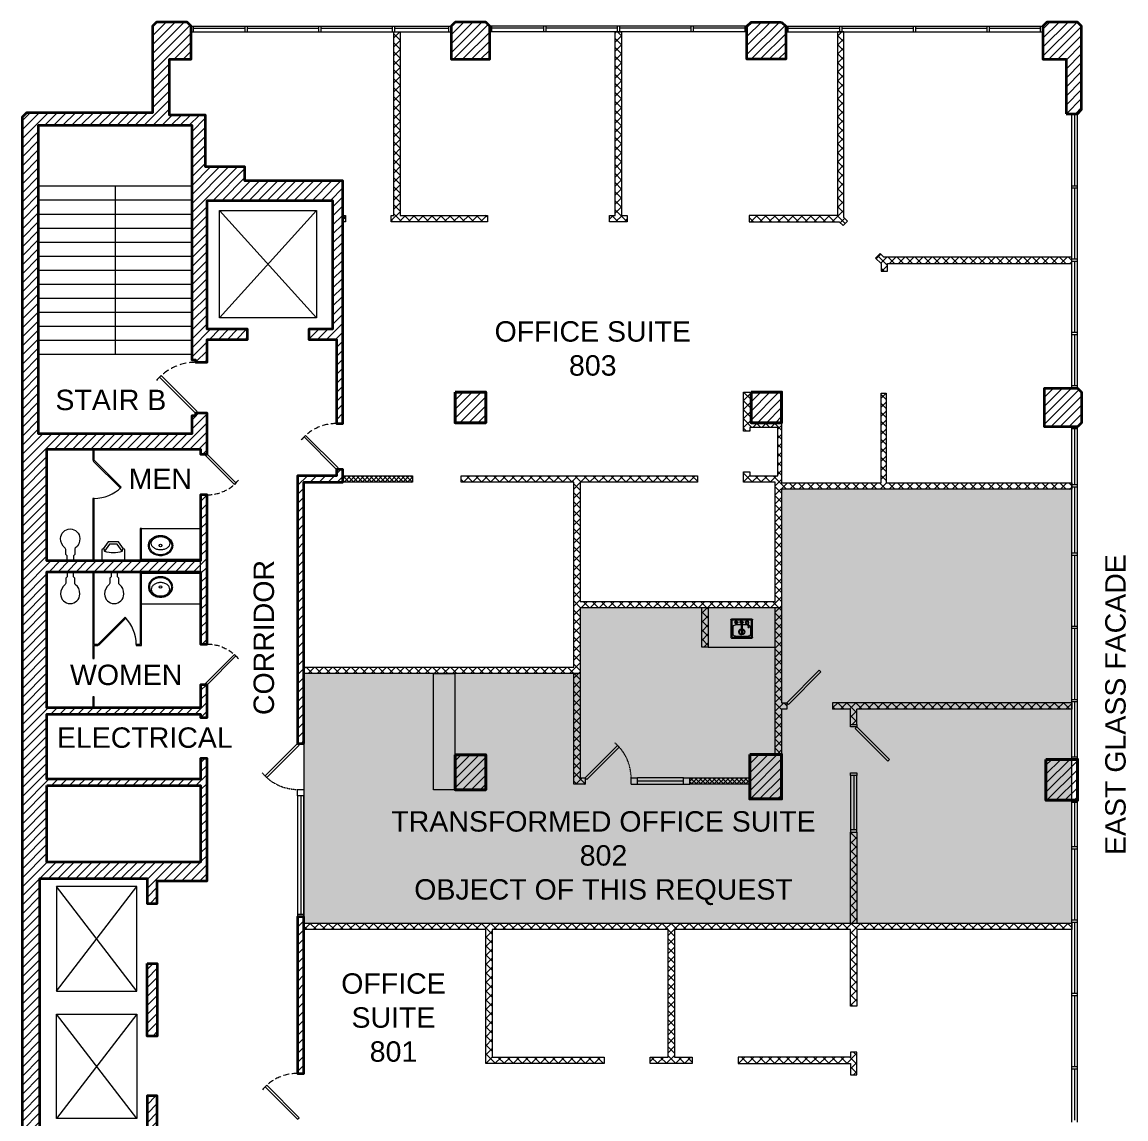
# Model space of a CAD drawing. Extents: x 65572 to 72871, y 30718 to 33858.
# Drawn here: x 67872 to 68737, y 32066 to 32927 of the extents above; entities that cross this region are included whole.
import ezdxf

# ---------------------------------------------------------------- set-up
doc = ezdxf.new("R2010")
doc.units = 0
doc.header["$LTSCALE"] = 0.5
doc.header["$MEASUREMENT"] = 0
doc.linetypes.add('HIDDEN', pattern=[0.375, 0.25, -0.125])
doc.layers.get('0').update_dxf_attribs({"color": 20, "linetype": 'CONTINUOUS'})
doc.layers.get('DEFPOINTS').update_dxf_attribs({"linetype": 'CONTINUOUS', "lineweight": 5})
for name, color, linetype, lineweight in [('Annotations', 40, 'CONTINUOUS', 5), ('Appliances', 140, 'CONTINUOUS', 9), ('Drywalls', 7, 'CONTINUOUS', 20), ('Framing', 142, 'CONTINUOUS', 13), ('Hatches', 8, 'CONTINUOUS', 5), ('Projections', 151, 'HIDDEN', 5), ('Structure', 7, 'CONTINUOUS', 40), ('Viewed', 150, 'CONTINUOUS', 9), ('Walls', 7, 'CONTINUOUS', 35)]:
    doc.layers.add(name, color=color, linetype=linetype, lineweight=lineweight)
doc.layers.add('Demolished', color=7, linetype='HIDDEN', lineweight=5, true_color=0xfa0000)
doc.styles.get("Standard").update_dxf_attribs({"font": 'arial.ttf'})
pattern_1 = [(45, (299.0626, 0), (-1.76776695, 1.76776695), []), (135, (299.0626, 0), (-1.76776695, -1.76776695), [])]

# ---------------------------------------------------------------- blocks, each defined once
blk = doc.blocks.new('sink')
at = {"color": 0, "linetype": 'ByBlock', "lineweight": -2}
for p, q in [((-8, 0), (8, 0)), ((-8.5, -14.43), (-8.5, -0.5)), ((-7.75, -13.68), (-7.75, -1.25)), ((-7.25, -0.75), (7.25, -0.75)), ((-7, -11.43), (-7, -6.5)), ((-4.4, -4.5), (-0.35, -4.5)), ((-0.35, -2.56), (-0.35, -11.04)), ((0.4, -2.56), (0.4, -11.04)), ((0.4, -4.5), (5, -4.5)), ((3.78, -2.56), (3.78, -4.03)), ((3.78, -3.53), (4.65, -3.53)), ((3.78, -4.03), (4.65, -4.03)), ((3.95, -2.21), (3.95, -2.03)), ((3.95, -2.03), (4.48, -2.03)), ((4.4, -4.5), (4.53, -4.5)), ((4.48, -2.03), (4.48, -2.22)), ((4.65, -2.56), (4.65, -4.03)), ((7, -6.5), (7, -11.43)), ((7.75, -1.25), (7.75, -13.68)), ((8.5, -0.5), (8.5, -14.43)), ((8.01, -14.93), (-8.01, -14.93)), ((7.26, -14.18), (-7.26, -14.18)), ((5.01, -13.43), (-5.01, -13.43))]:
    blk.add_line(p, q, dxfattribs=at)
blk.add_circle((-5.41, -6.13), 0.562, dxfattribs=at)
for centre, radius, start, end in [((-8, -0.5), 0.5, 90, 180), ((-7.25, -1.25), 0.5, 90, 180), ((-5, -6.5), 2, 95.60748, 180), ((-6.66, -4.63), 1.44, 318, 357), ((-4.16, -2.56), 1.25, 274.04912, 180), ((-4.16, -2.56), 1.25, 180, 229.30036), ((-4.16, -2.56), 0.875, 285.19141, 180), ((-4.16, -2.56), 0.875, 180, 218.23153), ((-3.53, -5.75), 1.44, 144, 183), ((-9.66, -1.63), 6, 332, 349), ((0.03, -10), 2.38, 99.08469, 180), ((0.03, -10), 2.38, 180, 80.91525), ((0.03, -10), 1.88, 101.53692, 180), ((0.03, -10), 1.88, 180, 78.463), ((0.03, -2.56), 1.19, 289, 180), ((0.03, -2.56), 1.19, 180, 252), ((0.03, -2.56), 0.562, 0, 180), ((0.03, -2.56), 0.562, 180, 229), ((0.03, -2.56), 0.562, 180, 180.0000027777752), ((0.03, -2.56), 0.375, 0, 180), ((0.03, -2.56), 0.375, 180, 180.0000027777867), ((0.03, -2.56), 0.562, 312, 0), ((4.22, -2.56), 1.19, 291.61896, 180), ((4.22, -2.56), 1.19, 180, 248.38179), ((4.22, -2.56), 0.688, 309.52143, 180), ((4.22, -2.56), 0.688, 180, 230.47887), ((4.22, -2.56), 0.438, 126.7879, 180.13712), ((4.22, -2.56), 0.438, 0.00302, 52.51326), ((5, -6.5), 2, 0, 90), ((7.25, -1.25), 0.5, 0, 90), ((8, -0.5), 0.5, 0, 90), ((-8, -14.43), 0.5, 180, 270), ((-7.25, -13.68), 0.5, 180, 270), ((-5, -11.43), 2, 180, 270.41435), ((0.03, -10.25), 0.875, 244.62323, 295.37592), ((5, -11.43), 2, 270.41435, 0), ((7.25, -13.68), 0.5, 270, 0), ((8, -14.43), 0.5, 270, 0)]:
    blk.add_arc(centre, radius, start, end, dxfattribs=at)
for centre, major_axis, ratio, start_param, end_param in [((0.83, -5.83), (0, -7.24), 0.84608, 4.223697, 4.555309), ((-11.05, -1.55), (7.58, 0), 0.813102, -0.575959, -0.488692)]:
    blk.add_ellipse(centre, major_axis=major_axis, ratio=ratio, start_param=start_param, end_param=end_param, dxfattribs=at)
blk = doc.blocks.new('DR1H45')
at = {"color": 0, "linetype": 'ByBlock', "lineweight": -2}
for p, q in [((-0.5, 0), (0.207, 0.707)), ((-0.465, -0.035), (0.242, 0.672)), ((0.207, 0.707), (0.242, 0.672)), ((-0.5, 0), (-0.465, -0.035))]:
    blk.add_line(p, q, dxfattribs=at)
at = {"layer": 'Projections'}
blk.add_arc((-0.5, 0), 1, 0, 50.1944, dxfattribs=at)

msp = doc.modelspace()

# ---------------------------------------------------------------- hatches: boundary and pattern name
at = {"layer": 'Hatches'}
h = msp.add_hatch(dxfattribs=at)
h.set_pattern_fill('ANSI31', color=256, scale=40, style=0)
h.paths.add_polyline_path([(67888.969131, 31708.138744), (67888.969131, 31778.263744), (67907.287151, 31778.263744), (67907.287151, 31804.127705), (68016.969131, 31804.127705), (68016.969131, 31957.877705), (68047.469131, 31957.877705), (68047.469131, 31962.877705), (68016.969131, 31962.877705), (68016.969131, 32000.127705), (68007.969131, 32000.127705), (68007.969131, 31998.127705), (68004.969131, 31998.127705), (68004.969131, 31817.377705), (67884.969131, 31817.377705), (67884.969131, 32048.377705), (68004.969131, 32048.377705), (68004.969131, 32042.127705), (68007.969131, 32042.127705), (68007.969131, 32040.127705), (68016.969131, 32040.127705), (68016.969131, 32057.627705), (67977.969131, 32057.627705), (67977.969131, 32084.127705), (67969.969131, 32084.127705), (67969.969131, 32060.127705), (67885.969131, 32060.127705), (67885.969131, 32254.627705), (67969.969131, 32254.627705), (67969.969131, 32235.127705), (67977.969131, 32235.127705), (67977.969131, 32252.877705), (68016.969131, 32252.877705), (68016.969131, 32348.877705), (68011.969131, 32348.877705), (68011.969131, 32332.627705), (67891.469131, 32332.627705), (67891.469131, 32383.627705), (68011.969131, 32383.627705), (68011.969131, 32380.877705), (68016.969131, 32380.877705), (68016.969131, 32406.627705), (68011.969131, 32406.627705), (68011.969131, 32388.627705), (67891.469131, 32388.627705), (67891.469131, 32495.377705), (68011.969131, 32495.377705), (68011.969131, 32438.627705), (68016.969131, 32438.627705), (68016.969131, 32555.627705), (68011.969131, 32555.627705), (68011.969131, 32503.877705), (67891.469131, 32503.877705), (67891.469131, 32591.627705), (68011.969131, 32591.627705), (68011.969131, 32587.627705), (68016.969131, 32587.627705), (68016.969131, 32619.627705), (68007.969131, 32619.627705), (68007.969131, 32617.627705), (68004.969131, 32617.627705), (68004.969131, 32603.627705), (67884.969131, 32603.627705), (67884.969131, 32845.627705), (68004.969131, 32845.627705), (68004.969131, 32661.627705), (68007.969131, 32661.627705), (68007.969131, 32659.627705), (68016.969131, 32659.627705), (68016.969131, 32677.627705), (68048.719131, 32677.627705), (68048.719131, 32685.627705), (68016.969131, 32685.627705), (68016.969131, 32786.627705), (68115.469131, 32786.627705), (68115.469131, 32685.627705), (68096.719131, 32685.627705), (68096.719131, 32677.627705), (68118.469131, 32677.627705), (68118.469131, 32611.627705), (68123.469131, 32611.627705), (68123.469131, 32677.627705), (68123.469131, 32801.877705), (68046.719131, 32801.877705), (68046.719131, 32812.877705), (68015.719131, 32812.877705), (68015.719131, 32853.627705), (67987.469131, 32853.627705), (67987.469131, 32897.377705), (68004.469131, 32897.377705), (68004.469131, 32923.377705), (68001.287151, 32926.559686), (67977.287151, 32926.559686), (67974.10517, 32923.377705), (67974.10517, 32855.377705), (67875.501617, 32855.377705), (67871.966083, 32851.842171), (67871.966083, 31531.864249), (67875.148064, 31528.682269), (67899.148064, 31528.682269), (67902.330044, 31531.864249), (67902.330044, 31565.467803), (67888.969131, 31565.467803), (67888.969131, 31703.138744)])
h.paths.add_polyline_path([(67891.469131, 32327.627705), (68011.969131, 32327.627705), (68011.969131, 32267.627705), (67891.469131, 32267.627705)], flags=16)
h = msp.add_hatch(dxfattribs=at)
h.set_pattern_fill('ANSI31', color=256, scale=40, style=0)
h.paths.add_polyline_path([(68211.469131, 32926.559686), (68208.287151, 32923.377705), (68208.287151, 32897.377705), (68238.651112, 32897.377705), (68238.651112, 32923.377705), (68235.469131, 32926.559686)])
h = msp.add_hatch(dxfattribs=at)
h.set_pattern_fill('ANSI31', color=256, scale=40, style=0)
h.paths.add_polyline_path([(68467.469131, 32926.559686), (68470.651112, 32923.377705), (68470.651112, 32897.377705), (68440.287151, 32897.377705), (68440.287151, 32923.377705), (68443.469131, 32926.559686)])
h = msp.add_hatch(dxfattribs=at)
h.set_pattern_fill('ANSI31', color=256, scale=40, style=0)
h.paths.add_polyline_path([(68690.469131, 32854.695725), (68699.469131, 32854.695725), (68702.651112, 32857.877705), (68702.651112, 32923.377705), (68699.469131, 32926.559686), (68675.469131, 32926.559686), (68672.287151, 32923.377705), (68672.287151, 32897.377705), (68690.469131, 32897.377705)])
h = msp.add_hatch(dxfattribs=at)
h.set_pattern_fill('ANSI37', color=256, scale=40, style=0)
h.paths.add_polyline_path([(68168.469131, 32918.877705), (68168.469131, 32774.877705), (68236.758661, 32774.877705), (68236.758661, 32769.877705), (68161.469131, 32769.877705), (68161.469131, 32774.877705), (68163.469131, 32774.877705), (68163.469131, 32918.877705)])
h = msp.add_hatch(dxfattribs=at)
h.set_pattern_fill('ANSI37', color=256, scale=40, style=0)
h.paths.add_polyline_path([(68341.912151, 32918.877705), (68341.912151, 32774.877705), (68346.412151, 32774.877705), (68346.412151, 32769.877705), (68332.412151, 32769.877705), (68332.412151, 32774.877705), (68336.912151, 32774.877705), (68336.912151, 32918.877705)])
h = msp.add_hatch(dxfattribs=at)
h.set_pattern_fill('ANSI37', color=256, scale=40, style=0)
h.paths.add_polyline_path([(68511.276112, 32918.877705), (68511.276112, 32774.877705), (68442.065641, 32774.877705), (68442.065641, 32769.877705), (68512.662151, 32769.877705), (68515.6447, 32766.895157), (68519.180234, 32770.43069), (68516.276112, 32773.334812), (68516.276112, 32918.877705)])
h = msp.add_hatch(dxfattribs=at)
h.set_pattern_fill('ANSI37', color=256, scale=20, style=0)
h.set_pattern_definition([(45, (65837.5257, 30931.1632), (-1.767767, 1.767767), []), (135, (65837.5257, 30931.1632), (-1.767767, -1.767767), [])])
h.paths.add_polyline_path([(68123.469131, 32774.877705), (68125.469131, 32774.877705), (68125.469131, 32769.877705), (68123.469131, 32769.877705)])
h = msp.add_hatch(dxfattribs=at)
h.set_pattern_fill('ANSI37', color=256, scale=40, style=0)
h.paths.add_polyline_path([(68694.969131, 32742.070725), (68547.540199, 32742.070725), (68544.636078, 32744.974846), (68541.100544, 32741.439312), (68545.469131, 32737.070725), (68545.469131, 32731.070725), (68550.469131, 32731.070725), (68550.469131, 32737.070725), (68694.969131, 32737.070725)])
h = msp.add_hatch(dxfattribs=at)
h.set_pattern_fill('ANSI37', color=256, scale=40, style=0)
h.paths.add_polyline_path([(68404.969131, 32436.070725), (68404.969131, 32467.070725), (68396.463612, 32467.070725), (68309.469131, 32467.070725), (68309.469131, 32333.570725), (68313.469131, 32333.570725), (68313.469131, 32328.570725), (68304.469131, 32328.570725), (68304.469131, 32415.570725), (68092.969131, 32415.570725), (68092.969131, 32420.570725), (68304.469131, 32420.570725), (68304.469131, 32565.627705), (68216.151112, 32565.627705), (68216.151112, 32570.627705), (68401.469131, 32570.627705), (68401.469131, 32565.627705), (68309.469131, 32565.627705), (68309.469131, 32472.070725), (68462.469131, 32472.070725), (68462.469131, 32565.627705), (68437.469131, 32565.627705), (68437.469131, 32573.627705), (68442.469131, 32573.627705), (68442.469131, 32570.627705), (68464.469131, 32570.627705), (68464.469131, 32608.627705), (68442.469131, 32608.627705), (68442.469131, 32605.627705), (68437.469131, 32605.627705), (68437.469131, 32636.263744), (68443.469131, 32636.263744), (68443.469131, 32612.263744), (68467.469131, 32612.263744), (68467.469131, 32565.070725), (68545.469131, 32565.070725), (68545.469131, 32635.417235), (68549.469131, 32635.417235), (68549.469131, 32565.070725), (68694.969131, 32565.070725), (68694.969131, 32560.070725), (68467.469131, 32560.070725), (68467.469131, 32479.975241), (68467.469131, 32467.070725), (68467.469131, 32392.570725), (68471.469131, 32392.570725), (68471.469131, 32387.570725), (68467.469131, 32387.570725), (68467.469131, 32352.070725), (68462.469131, 32352.070725), (68462.469131, 32467.070725), (68431.66058, 32467.070725), (68409.969131, 32467.070725), (68409.969131, 32436.070725)])
h = msp.add_hatch(dxfattribs=at)
h.set_pattern_fill('ANSI31', color=256, scale=40, style=0)
h.paths.add_polyline_path([(68211.469131, 32636.263744), (68235.469131, 32636.263744), (68235.469131, 32612.263744), (68211.469131, 32612.263744)])
h = msp.add_hatch(dxfattribs=at)
h.set_pattern_fill('ANSI31', color=256, scale=40, style=0)
h.paths.add_polyline_path([(68443.469131, 32636.263744), (68467.469131, 32636.263744), (68467.469131, 32612.263744), (68443.469131, 32612.263744)])
h = msp.add_hatch(dxfattribs=at)
h.set_pattern_fill('ANSI31', color=256, scale=40, style=0)
h.paths.add_polyline_path([(68699.469131, 32609.081764), (68673.469131, 32609.081764), (68673.469131, 32639.445725), (68699.469131, 32639.445725), (68702.651112, 32636.263744), (68702.651112, 32612.263744)])
h = msp.add_hatch(dxfattribs=at)
h.set_pattern_fill('ANSI31', color=256, scale=40, style=0)
h.paths.add_polyline_path([(68092.969131, 32360.570725), (68092.969131, 32424.570725), (68092.969131, 32565.627705), (68123.469131, 32565.627705), (68123.469131, 32575.627705), (68118.469131, 32575.627705), (68118.469131, 32570.627705), (68087.969131, 32570.627705), (68087.969131, 32360.570725)])
h = msp.add_hatch(dxfattribs=at)
h.set_pattern_fill('ANSI37', color=256, scale=20, style=0)
h.set_pattern_definition(pattern_1)
h.paths.add_polyline_path([(68123.469131, 32570.627705), (68177.969131, 32570.627705), (68177.969131, 32565.627705), (68123.469131, 32565.627705)])
at = {"layer": 'Hatches', "true_color": 0x8ac5ff}
msp.add_hatch(color=151, dxfattribs=at).paths.add_polyline_path([(68304.469131, 32415.570725), (68092.969131, 32415.570725), (68092.969131, 32219.570725), (68694.969131, 32219.570725), (68694.969131, 32316.070725), (68694.969131, 32387.570725), (68694.969131, 32560.070725), (68467.469131, 32560.070725), (68467.469131, 32467.070725), (68309.469131, 32467.070725), (68309.469131, 32415.570725)])
at = {"layer": 'Hatches'}
h = msp.add_hatch(dxfattribs=at)
h.set_pattern_fill('ANSI37', color=256, scale=40, style=0)
h.paths.add_polyline_path([(68694.969131, 32387.570725), (68694.969131, 32392.570725), (68507.469131, 32392.570725), (68507.469131, 32387.570725), (68521.469131, 32387.570725), (68521.469131, 32375.570725), (68526.469131, 32375.570725), (68526.469131, 32387.570725)])
h = msp.add_hatch(dxfattribs=at)
h.set_pattern_fill('ANSI31', color=256, scale=40, style=0)
h.paths.add_polyline_path([(68211.469131, 32351.763744), (68235.469131, 32351.763744), (68235.469131, 32324.263744), (68211.469131, 32324.263744)])
h = msp.add_hatch(dxfattribs=at)
h.set_pattern_fill('ANSI31', color=256, scale=40, style=0)
h.paths.add_polyline_path([(68442.469131, 32352.070725), (68467.469131, 32352.070725), (68467.469131, 32317.070725), (68442.469131, 32317.070725)])
h = msp.add_hatch(dxfattribs=at)
h.set_pattern_fill('ANSI31', color=256, scale=40, style=0)
h.paths.add_polyline_path([(68674.719131, 32348.070725), (68699.469131, 32348.070725), (68699.469131, 32316.070725), (68674.719131, 32316.070725)])
h = msp.add_hatch(dxfattribs=at)
h.set_pattern_fill('ANSI37', color=256, scale=20, style=0)
h.set_pattern_definition(pattern_1)
h.paths.add_polyline_path([(68442.469131, 32328.570725), (68395.469131, 32328.570725), (68395.469131, 32333.570725), (68442.469131, 32333.570725)])
h = msp.add_hatch(dxfattribs=at)
h.set_pattern_fill('ANSI37', color=256, scale=40, style=0)
h.paths.add_polyline_path([(68526.469131, 32219.570725), (68694.969131, 32219.570725), (68694.969131, 32214.570725), (68526.469131, 32214.570725), (68526.469131, 32154.570725), (68521.469131, 32154.570725), (68521.469131, 32214.570725), (68383.469131, 32214.570725), (68383.469131, 32114.570725), (68397.469131, 32114.570725), (68397.469131, 32109.570725), (68364.469131, 32109.570725), (68364.469131, 32114.570725), (68378.469131, 32114.570725), (68378.469131, 32214.570725), (68240.469131, 32214.570725), (68240.469131, 32114.570725), (68328.469131, 32114.570725), (68328.469131, 32109.570725), (68235.469131, 32109.570725), (68235.469131, 32214.570725), (68092.969131, 32214.570725), (68092.969131, 32219.570725), (68521.469131, 32219.570725), (68521.469131, 32290.934686), (68526.469131, 32290.934686)])
h = msp.add_hatch(dxfattribs=at)
h.set_pattern_fill('ANSI31', color=256, scale=40, style=0)
edge = h.paths.add_edge_path()
edge.add_line((68092.969131, 32214.570725), (68092.969131, 32224.570725))
edge.add_line((68092.969131, 32224.570725), (68087.969131, 32224.570725))
edge.add_line((68087.969131, 32224.570725), (68087.969131, 32101.763744))
edge.add_line((68087.969131, 32101.763744), (68092.969131, 32101.763744))
edge.add_line((68092.969131, 32101.763744), (68092.969131, 32218.570725))
h = msp.add_hatch(dxfattribs=at)
h.set_pattern_fill('ANSI31', color=256, scale=40, style=0)
h.paths.add_polyline_path([(67969.969131, 32188.127705), (67977.969131, 32188.127705), (67977.969131, 32131.127705), (67969.969131, 32131.127705)])
h = msp.add_hatch(dxfattribs=at)
h.set_pattern_fill('ANSI37', color=256, scale=40, style=0)
h.paths.add_polyline_path([(68433.469131, 32114.570725), (68433.469131, 32109.570725), (68521.469131, 32109.570725), (68521.469131, 32100.763744), (68526.469131, 32100.763744), (68526.469131, 32118.570725), (68521.469131, 32118.570725), (68521.469131, 32114.570725)])

# ---------------------------------------------------------------- linework, layer by layer
at = {"layer": 'Appliances'}
for p, q in [((67958.52363, 32503.877705), (67958.52363, 32503.877705)), ((67958.52363, 32503.877705), (67958.52363, 32503.877705)), ((67958.52363, 32503.877705), (67958.52363, 32503.877705)), ((67958.52363, 32503.877705), (67958.52363, 32503.877705)), ((67958.52363, 32503.877705), (67958.52363, 32503.877705)), ((67958.52363, 32503.877705), (67958.52363, 32503.877705)), ((67958.52363, 32503.877705), (67958.52363, 32503.877705)), ((67958.52363, 32503.877705), (67958.52363, 32503.877705)), ((67958.52363, 32503.877705), (67958.52363, 32503.877705)), ((67958.52363, 32503.877705), (67958.52363, 32503.877705)), ((67959.219131, 32495.377705), (67959.219131, 32495.377705)), ((67959.219131, 32495.377705), (67959.219131, 32495.377705)), ((67959.219131, 32495.377705), (67959.219131, 32495.377705)), ((67959.219131, 32495.377705), (67959.219131, 32495.377705)), ((67959.219131, 32495.377705), (67959.219131, 32495.377705)), ((67959.219131, 32495.377705), (67959.219131, 32495.377705)), ((67959.219131, 32495.377705), (67959.219131, 32495.377705)), ((67959.219131, 32495.377705), (67959.219131, 32495.377705)), ((67959.219131, 32495.377705), (67959.219131, 32495.377705)), ((67959.219131, 32495.377705), (67959.219131, 32495.377705))]:
    msp.add_line(p, q, dxfattribs=at)
for points in [[(67905.719131, 32513.877705, -0.2409608136), (67902.219131, 32521.377705, -1), (67917.219131, 32521.377705, -0.2596783607), (67913.719131, 32513.877705, 0.2360679759), (67913.219131, 32512.877705), (67913.219131, 32508.877705), (67912.219131, 32507.877705), (67912.219131, 32504.877705), (67911.219131, 32503.877705), (67908.219131, 32503.877705), (67907.219131, 32504.877705), (67907.219131, 32507.877705), (67906.219131, 32508.877705), (67906.219131, 32512.877705, 0.2360679759), (67905.719131, 32513.877705)], [(67905.719131, 32485.377706, 0.2409608136), (67902.219131, 32477.877705, 1), (67917.219131, 32477.877705, 0.2596783607), (67913.719131, 32485.377705, -0.2360679759), (67913.219131, 32486.377705), (67913.219131, 32490.377705), (67912.219131, 32491.377705), (67912.219131, 32494.377705), (67911.219131, 32495.377705), (67908.219131, 32495.377705), (67907.219131, 32494.377705), (67907.219131, 32491.377705), (67906.219131, 32490.377705), (67906.219131, 32486.377705, -0.2360679759), (67905.719131, 32485.377705)], [(67940.219131, 32485.377706, 0.2409608136), (67936.719131, 32477.877705, 1), (67951.719131, 32477.877705, 0.2596783607), (67948.219131, 32485.377705, -0.2360679759), (67947.719131, 32486.377705), (67947.719131, 32490.377705), (67946.719131, 32491.377705), (67946.719131, 32494.377705), (67945.719131, 32495.377705), (67942.719131, 32495.377705), (67941.719131, 32494.377705), (67941.719131, 32491.377705), (67940.719131, 32490.377705), (67940.719131, 32486.377705, -0.2360679759), (67940.219131, 32485.377705)]]:
    msp.add_lwpolyline(points, format="xyb", dxfattribs=at)
at = {"layer": 'Appliances', "elevation": 34}
for points in [[(67980.543014, 32507.877705, -0.0841013365), (67976.837106, 32508.505489, -0.0913219305), (67973.8255, 32510.220851, -0.1038140656), (67971.7386, 32512.887608, -0.1147824922), (67971.043014, 32515.877705, -0.1147824922), (67971.7386, 32518.867802, -0.1038140656), (67973.8255, 32521.53456, -0.0913219305), (67976.837106, 32523.249921, -0.0841013365), (67980.543014, 32523.877705, -0.0841013365), (67984.248922, 32523.249921, -0.0913219305), (67987.260529, 32521.53456, -0.1038140656), (67989.347428, 32518.867802, -0.1147824922), (67990.043014, 32515.877705, -0.1147824922), (67989.347428, 32512.887608, -0.1038140656), (67987.260529, 32510.220851, -0.0913219305), (67984.248922, 32508.505489, -0.0841013365)], [(67980.543014, 32508.627705, -0.0841013365), (67977.084119, 32509.213645, -0.0913219305), (67974.308601, 32510.794534, -0.1038140656), (67972.411592, 32513.218639, -0.1147824922), (67971.793014, 32515.877705, -0.1147824922), (67972.411592, 32518.536772, -0.1038140656), (67974.308601, 32520.960876, -0.0913219305), (67977.084119, 32522.541766, -0.0841013365), (67980.543014, 32523.127705, -0.0841013365), (67984.001909, 32522.541766, -0.0913219305), (67986.777427, 32520.960876, -0.1038140656), (67988.674436, 32518.536772, -0.1147824922), (67989.293014, 32515.877705, -0.1147824922), (67988.674436, 32513.218639, -0.1038140656), (67986.777427, 32510.794534, -0.0913219305), (67984.001909, 32509.213645, -0.0841013365)], [(67980.543014, 32512.436752, -0.073018178), (67977.676408, 32512.857624, -0.0840572237), (67975.41649, 32513.975259, -0.1065116189), (67973.802046, 32515.773556, -0.1305731787), (67973.293014, 32517.689545, -0.1305731787), (67973.802046, 32519.605534, -0.1065116189), (67975.41649, 32521.403831, -0.0840572237), (67977.676408, 32522.521466, -0.073018178), (67980.543014, 32522.942339, -0.073018178), (67983.40962, 32522.521466, -0.0840572237), (67985.669538, 32521.403831, -0.1065116189), (67987.283982, 32519.605534, -0.1305731787), (67987.793014, 32517.689545, -0.1305731787), (67987.283982, 32515.773556, -0.1065116189), (67985.669538, 32513.975259, -0.0840572237), (67983.40962, 32512.857624, -0.073018178)], [(67980.543014, 32491.377705, 0.0841013365), (67976.837106, 32490.749921, 0.0913219305), (67973.8255, 32489.03456, 0.1038140656), (67971.7386, 32486.367802, 0.1147824922), (67971.043014, 32483.377705, 0.1147824922), (67971.7386, 32480.387608, 0.1038140656), (67973.8255, 32477.720851, 0.0913219305), (67976.837106, 32476.005489, 0.0841013365), (67980.543014, 32475.377705, 0.0841013365), (67984.248922, 32476.005489, 0.0913219305), (67987.260529, 32477.720851, 0.1038140656), (67989.347428, 32480.387608, 0.1147824922), (67990.043014, 32483.377705, 0.1147824922), (67989.347428, 32486.367802, 0.1038140656), (67987.260529, 32489.03456, 0.0913219305), (67984.248922, 32490.749921, 0.0841013365)], [(67980.543014, 32490.627705, 0.0841013365), (67977.084119, 32490.041766, 0.0913219305), (67974.308601, 32488.460876, 0.1038140656), (67972.411592, 32486.036772, 0.1147824922), (67971.793014, 32483.377705, 0.1147824922), (67972.411592, 32480.718639, 0.1038140656), (67974.308601, 32478.294534, 0.0913219305), (67977.084119, 32476.713645, 0.0841013365), (67980.543014, 32476.127705, 0.0841013365), (67984.001909, 32476.713645, 0.0913219305), (67986.777427, 32478.294534, 0.1038140656), (67988.674436, 32480.718639, 0.1147824922), (67989.293014, 32483.377705, 0.1147824922), (67988.674436, 32486.036772, 0.1038140656), (67986.777427, 32488.460876, 0.0913219305), (67984.001909, 32490.041766, 0.0841013365)], [(67980.543014, 32486.818659, 0.073018178), (67977.676408, 32486.397786, 0.0840572237), (67975.41649, 32485.280151, 0.1065116189), (67973.802046, 32483.481855, 0.1305731787), (67973.293014, 32481.565865, 0.1305731787), (67973.802046, 32479.649876, 0.1065116189), (67975.41649, 32477.851579, 0.0840572237), (67977.676408, 32476.733944, 0.073018178), (67980.543014, 32476.313072, 0.073018178), (67983.40962, 32476.733944, 0.0840572237), (67985.669538, 32477.851579, 0.1065116189), (67987.283982, 32479.649876, 0.1305731787), (67987.793014, 32481.565865, 0.1305731787), (67987.283982, 32483.481855, 0.1065116189), (67985.669538, 32485.280151, 0.0840572237), (67983.40962, 32486.397786, 0.073018178)]]:
    msp.add_lwpolyline(points, format="xyb", close=True, dxfattribs=at)
at = {"layer": 'Appliances'}
for points in [[(67951.52363, 32513.377705), (67947.52363, 32518.877705), (67939.52363, 32518.877705), (67935.52363, 32513.377705)], [(67950.459746, 32511.440179), (67946.505181, 32516.877705), (67940.542079, 32516.877705), (67936.587515, 32511.440179)]]:
    msp.add_lwpolyline(points, dxfattribs=at)
msp.add_lwpolyline([(67950.52363, 32512.377705), (67950.52363, 32511.655933, -0.317923324), (67950.259334, 32511.282285, -0.1714119189), (67936.787927, 32511.282285, -0.317923324), (67936.52363, 32511.655933), (67936.52363, 32512.377705, 1), (67934.52363, 32512.377705), (67934.52363, 32503.877705), (67952.52363, 32503.877705), (67952.52363, 32512.377705, 1)], format="xyb", close=True, dxfattribs=at)
for centre in [(67980.543014, 32515.877705, 34), (67980.543014, 32483.377705, 34)]:
    msp.add_circle(centre, 1, dxfattribs=at)
at = {"layer": 'DEFPOINTS', "color": 7, "lineweight": 0}
for p, q in [((67894.719131, 32503.877705), (67894.719131, 32503.877705)), ((67894.719131, 32503.877705), (67894.719131, 32503.877705)), ((67894.719131, 32503.877705), (67894.719131, 32503.877705)), ((67894.719131, 32503.877705), (67894.719131, 32503.877705)), ((67894.719131, 32503.877705), (67894.719131, 32503.877705)), ((67894.719131, 32503.877705), (67894.719131, 32503.877705)), ((67894.719131, 32503.877705), (67894.719131, 32503.877705)), ((67894.719131, 32503.877705), (67894.719131, 32503.877705)), ((67894.719131, 32503.877705), (67894.719131, 32503.877705)), ((67894.719131, 32503.877705), (67894.719131, 32503.877705)), ((67924.719131, 32503.877705), (67924.719131, 32503.877705)), ((67924.719131, 32503.877705), (67924.719131, 32503.877705)), ((67924.719131, 32503.877705), (67924.719131, 32503.877705)), ((67924.719131, 32503.877705), (67924.719131, 32503.877705)), ((67924.719131, 32503.877705), (67924.719131, 32503.877705)), ((67924.719131, 32503.877705), (67924.719131, 32503.877705)), ((67924.719131, 32503.877705), (67924.719131, 32503.877705)), ((67924.719131, 32503.877705), (67924.719131, 32503.877705)), ((67924.719131, 32503.877705), (67924.719131, 32503.877705)), ((67924.719131, 32503.877705), (67924.719131, 32503.877705)), ((67928.52363, 32503.877705), (67928.52363, 32503.877705)), ((67928.52363, 32503.877705), (67928.52363, 32503.877705)), ((67928.52363, 32503.877705), (67928.52363, 32503.877705)), ((67928.52363, 32503.877705), (67928.52363, 32503.877705)), ((67928.52363, 32503.877705), (67928.52363, 32503.877705)), ((67928.52363, 32503.877705), (67928.52363, 32503.877705)), ((67928.52363, 32503.877705), (67928.52363, 32503.877705)), ((67928.52363, 32503.877705), (67928.52363, 32503.877705)), ((67928.52363, 32503.877705), (67928.52363, 32503.877705)), ((67928.52363, 32503.877705), (67928.52363, 32503.877705)), ((67894.719131, 32495.377705), (67894.719131, 32495.377705)), ((67894.719131, 32495.377705), (67894.719131, 32495.377705)), ((67894.719131, 32495.377705), (67894.719131, 32495.377705)), ((67894.719131, 32495.377705), (67894.719131, 32495.377705)), ((67894.719131, 32495.377705), (67894.719131, 32495.377705)), ((67894.719131, 32495.377705), (67894.719131, 32495.377705)), ((67894.719131, 32495.377705), (67894.719131, 32495.377705)), ((67894.719131, 32495.377705), (67894.719131, 32495.377705)), ((67894.719131, 32495.377705), (67894.719131, 32495.377705)), ((67894.719131, 32495.377705), (67894.719131, 32495.377705)), ((67924.719131, 32495.377705), (67924.719131, 32495.377705)), ((67924.719131, 32495.377705), (67924.719131, 32495.377705)), ((67924.719131, 32495.377705), (67924.719131, 32495.377705)), ((67924.719131, 32495.377705), (67924.719131, 32495.377705)), ((67924.719131, 32495.377705), (67924.719131, 32495.377705)), ((67924.719131, 32495.377705), (67924.719131, 32495.377705)), ((67924.719131, 32495.377705), (67924.719131, 32495.377705)), ((67924.719131, 32495.377705), (67924.719131, 32495.377705)), ((67924.719131, 32495.377705), (67924.719131, 32495.377705)), ((67924.719131, 32495.377705), (67924.719131, 32495.377705)), ((67929.219131, 32495.377705), (67929.219131, 32495.377705)), ((67929.219131, 32495.377705), (67929.219131, 32495.377705)), ((67929.219131, 32495.377705), (67929.219131, 32495.377705)), ((67929.219131, 32495.377705), (67929.219131, 32495.377705)), ((67929.219131, 32495.377705), (67929.219131, 32495.377705)), ((67929.219131, 32495.377705), (67929.219131, 32495.377705)), ((67929.219131, 32495.377705), (67929.219131, 32495.377705)), ((67929.219131, 32495.377705), (67929.219131, 32495.377705)), ((67929.219131, 32495.377705), (67929.219131, 32495.377705)), ((67929.219131, 32495.377705), (67929.219131, 32495.377705))]:
    msp.add_line(p, q, dxfattribs=at)
at = {"layer": 'Demolished'}
msp.add_line((68467.469131, 32352.070725), (68462.469131, 32352.070725), dxfattribs=at)
at = {"layer": 'Drywalls'}
for p, q in [((68507.469131, 32392.570725), (68507.469131, 32387.570725)), ((68694.969131, 32392.570725), (68507.469131, 32392.570725)), ((68521.469131, 32387.570725), (68507.469131, 32387.570725)), ((68694.969131, 32387.570725), (68526.469131, 32387.570725)), ((68694.969131, 32392.570725), (68694.969131, 32387.570725)), ((68694.969131, 32392.570725), (68694.969131, 32387.570725))]:
    msp.add_line(p, q, dxfattribs=at)
for points in [[(68168.469131, 32918.877705), (68168.469131, 32774.877705), (68236.758661, 32774.877705), (68236.758661, 32769.877705), (68161.469131, 32769.877705), (68161.469131, 32774.877705), (68163.469131, 32774.877705), (68163.469131, 32918.877705)], [(68341.912151, 32918.877705), (68341.912151, 32774.877705), (68346.412151, 32774.877705), (68346.412151, 32769.877705), (68332.412151, 32769.877705), (68332.412151, 32774.877705), (68336.912151, 32774.877705), (68336.912151, 32918.877705)], [(68511.276112, 32918.877705), (68511.276112, 32774.877705), (68442.065641, 32774.877705), (68442.065641, 32769.877705), (68512.662151, 32769.877705), (68515.6447, 32766.895157), (68519.180234, 32770.43069), (68516.276112, 32773.334812), (68516.276112, 32918.877705)], [(68123.469131, 32774.877705), (68125.469131, 32774.877705), (68125.469131, 32769.877705), (68123.469131, 32769.877705)], [(68694.969131, 32742.070725), (68547.540199, 32742.070725), (68544.636078, 32744.974846), (68541.100544, 32741.439312), (68545.469131, 32737.070725), (68545.469131, 32731.070725), (68550.469131, 32731.070725), (68550.469131, 32737.070725), (68694.969131, 32737.070725)], [(68404.969131, 32436.070725), (68404.969131, 32467.070725), (68396.463612, 32467.070725), (68309.469131, 32467.070725), (68309.469131, 32333.570725), (68313.469131, 32333.570725), (68313.469131, 32328.570725), (68304.469131, 32328.570725), (68304.469131, 32415.570725), (68092.969131, 32415.570725), (68092.969131, 32420.570725), (68304.469131, 32420.570725), (68304.469131, 32565.627705), (68216.151112, 32565.627705), (68216.151112, 32570.627705), (68401.469131, 32570.627705), (68401.469131, 32565.627705), (68309.469131, 32565.627705), (68309.469131, 32472.070725), (68462.469131, 32472.070725), (68462.469131, 32565.627705), (68437.469131, 32565.627705), (68437.469131, 32573.627705), (68442.469131, 32573.627705), (68442.469131, 32570.627705), (68464.469131, 32570.627705), (68464.469131, 32608.627705), (68442.469131, 32608.627705), (68442.469131, 32605.627705), (68437.469131, 32605.627705), (68437.469131, 32636.263744), (68443.469131, 32636.263744), (68443.469131, 32612.263744), (68467.469131, 32612.263744), (68467.469131, 32565.070725), (68545.469131, 32565.070725), (68545.469131, 32635.417235), (68549.469131, 32635.417235), (68549.469131, 32565.070725), (68694.969131, 32565.070725), (68694.969131, 32560.070725), (68467.469131, 32560.070725), (68467.469131, 32479.975241), (68467.469131, 32467.070725), (68467.469131, 32392.570725), (68471.469131, 32392.570725), (68471.469131, 32387.570725), (68467.469131, 32387.570725), (68467.469131, 32352.070725), (68462.469131, 32352.070725), (68462.469131, 32467.070725), (68431.66058, 32467.070725), (68409.969131, 32467.070725), (68409.969131, 32436.070725)], [(68123.469131, 32570.627705), (68177.969131, 32570.627705), (68177.969131, 32565.627705), (68123.469131, 32565.627705)], [(68442.469131, 32328.570725), (68395.469131, 32328.570725), (68395.469131, 32333.570725), (68442.469131, 32333.570725)], [(68433.469131, 32114.570725), (68433.469131, 32109.570725), (68521.469131, 32109.570725), (68521.469131, 32100.763744), (68526.469131, 32100.763744), (68526.469131, 32118.570725), (68521.469131, 32118.570725), (68521.469131, 32114.570725)]]:
    msp.add_lwpolyline(points, close=True, dxfattribs=at)
at = {"layer": 'Drywalls', "flags": 128}
for points in [[(68521.469131, 32375.570725), (68521.469131, 32387.570725)], [(68526.469131, 32375.570725), (68526.469131, 32387.570725)], [(68521.469131, 32375.570725), (68526.469131, 32375.570725)]]:
    msp.add_lwpolyline(points, dxfattribs=at)
msp.add_lwpolyline([(68526.469131, 32219.570725), (68694.969131, 32219.570725), (68694.969131, 32214.570725), (68526.469131, 32214.570725), (68526.469131, 32154.570725), (68521.469131, 32154.570725), (68521.469131, 32214.570725), (68383.469131, 32214.570725), (68383.469131, 32114.570725), (68397.469131, 32114.570725), (68397.469131, 32109.570725), (68364.469131, 32109.570725), (68364.469131, 32114.570725), (68378.469131, 32114.570725), (68378.469131, 32214.570725), (68240.469131, 32214.570725), (68240.469131, 32114.570725), (68328.469131, 32114.570725), (68328.469131, 32109.570725), (68235.469131, 32109.570725), (68235.469131, 32214.570725), (68092.969131, 32214.570725), (68092.969131, 32219.570725), (68521.469131, 32219.570725), (68521.469131, 32290.934686), (68526.469131, 32290.934686)], close=True, dxfattribs=at)
at = {"layer": 'Framing'}
for p, q in [((68006.219131, 32923.377705), (68006.219131, 32918.877705)), ((68006.219131, 32921.877705), (68046.719131, 32921.877705)), ((68046.719131, 32923.377705), (68046.719131, 32918.877705)), ((68048.469131, 32923.377705), (68048.469131, 32918.877705)), ((68048.469131, 32921.877705), (68104.469131, 32921.877705)), ((68104.469131, 32923.377705), (68104.469131, 32918.877705)), ((68106.219131, 32923.377705), (68106.219131, 32918.877705)), ((68106.219131, 32921.877705), (68162.219131, 32921.877705)), ((68162.219131, 32923.377705), (68162.219131, 32918.877705)), ((68163.969131, 32923.377705), (68163.969131, 32918.877705)), ((68163.969131, 32921.877705), (68206.537151, 32921.877705)), ((68206.537151, 32918.877705), (68206.537151, 32923.377705)), ((68240.401112, 32918.877705), (68240.401112, 32923.377705)), ((68280.787151, 32921.877705), (68240.401112, 32921.877705)), ((68280.787151, 32923.377705), (68280.787151, 32918.877705)), ((68282.537151, 32923.377705), (68282.537151, 32918.877705)), ((68338.537151, 32921.877705), (68282.537151, 32921.877705)), ((68338.537151, 32923.377705), (68338.537151, 32918.877705)), ((68340.287151, 32923.377705), (68340.287151, 32918.877705)), ((68396.287151, 32921.877705), (68340.287151, 32921.877705)), ((68396.287151, 32923.377705), (68396.287151, 32918.877705)), ((68398.037151, 32923.377705), (68398.037151, 32918.877705)), ((68438.537151, 32921.877705), (68398.037151, 32921.877705)), ((68438.537151, 32923.377705), (68438.537151, 32918.877705)), ((68472.401112, 32923.377705), (68472.401112, 32918.877705)), ((68472.401112, 32921.877705), (68512.901112, 32921.877705)), ((68512.901112, 32923.377705), (68512.901112, 32918.877705)), ((68514.651112, 32923.377705), (68514.651112, 32918.877705)), ((68514.651112, 32921.877705), (68570.651112, 32921.877705)), ((68570.651112, 32923.377705), (68570.651112, 32918.877705)), ((68572.401112, 32923.377705), (68572.401112, 32918.877705)), ((68572.401112, 32921.877705), (68628.401112, 32921.877705)), ((68628.401112, 32923.377705), (68628.401112, 32918.877705)), ((68630.151112, 32923.377705), (68630.151112, 32918.877705)), ((68630.151112, 32921.877705), (68670.537151, 32921.877705)), ((68670.537151, 32918.877705), (68670.537151, 32923.377705)), ((68699.469131, 32853.695725), (68694.969131, 32853.695725)), ((68697.219131, 32853.695725), (68697.219131, 32797.945725)), ((68699.469131, 32797.945725), (68694.969131, 32797.945725)), ((68699.469131, 32796.195725), (68694.969131, 32796.195725)), ((68697.219131, 32796.195725), (68697.219131, 32740.445725)), ((68699.469131, 32740.445725), (68694.969131, 32740.445725)), ((68699.469131, 32738.695725), (68694.969131, 32738.695725)), ((68697.219131, 32738.695725), (68697.219131, 32682.945725)), ((68699.469131, 32682.945725), (68694.969131, 32682.945725)), ((68699.469131, 32681.195725), (68694.969131, 32681.195725)), ((68697.219131, 32681.195725), (68697.219131, 32641.195725)), ((68699.469131, 32641.195725), (68694.969131, 32641.195725)), ((68699.469131, 32607.331764), (68694.969131, 32607.331764)), ((68697.219131, 32607.331764), (68697.219131, 32563.445725)), ((68699.469131, 32563.445725), (68694.969131, 32563.445725)), ((68699.469131, 32561.695725), (68694.969131, 32561.695725)), ((68697.219131, 32561.695725), (68697.219131, 32509.945725)), ((68699.469131, 32509.945725), (68694.969131, 32509.945725)), ((68699.469131, 32508.195725), (68694.969131, 32508.195725)), ((68697.219131, 32508.195725), (68697.219131, 32452.445725)), ((68699.469131, 32452.445725), (68694.969131, 32452.445725)), ((68699.469131, 32450.695725), (68694.969131, 32450.695725)), ((68697.219131, 32450.695725), (68697.219131, 32394.945725)), ((68471.469131, 32392.570725), (68496.924976, 32418.026569)), ((68472.741924, 32391.297933), (68498.197768, 32416.753777)), ((68496.924976, 32418.026569), (68498.197768, 32416.753777)), ((68699.469131, 32394.945725), (68694.969131, 32394.945725)), ((68471.469131, 32392.570725), (68472.741924, 32391.297933)), ((68699.469131, 32393.195725), (68694.969131, 32393.195725)), ((68697.219131, 32393.195725), (68697.219131, 32349.820725)), ((68526.469131, 32373.570725), (68525.196339, 32372.297933)), ((68525.196339, 32372.297933), (68550.652183, 32346.842088)), ((68526.469131, 32373.570725), (68551.924976, 32348.114881)), ((68087.969131, 32360.570725), (68062.513287, 32335.114881)), ((68089.241924, 32359.297933), (68063.78608, 32333.842088)), ((68087.969131, 32360.570725), (68089.241924, 32359.297933)), ((68313.469131, 32333.570725), (68338.924976, 32359.026569)), ((68314.741924, 32332.297933), (68340.197768, 32357.753777)), ((68338.924976, 32359.026569), (68340.197768, 32357.753777)), ((68551.924976, 32348.114881), (68550.652183, 32346.842088)), ((68699.469131, 32349.820725), (68694.969131, 32349.820725)), ((68062.513287, 32335.114881), (68063.78608, 32333.842088)), ((68313.469131, 32333.570725), (68314.741924, 32332.297933)), ((68349.469131, 32333.570725), (68354.469131, 32333.570725)), ((68349.469131, 32328.570725), (68349.469131, 32333.570725)), ((68354.469131, 32328.570725), (68354.469131, 32333.570725)), ((68390.469131, 32333.570725), (68395.469131, 32333.570725)), ((68390.469131, 32328.570725), (68390.469131, 32333.570725)), ((68521.469131, 32335.570725), (68521.469131, 32292.934686)), ((68523.969131, 32335.570725), (68523.969131, 32292.934686)), ((68526.469131, 32292.934686), (68526.469131, 32335.570725)), ((68349.469131, 32328.570725), (68354.469131, 32328.570725)), ((68390.469131, 32331.070725), (68354.469131, 32331.070725)), ((68390.469131, 32328.570725), (68395.469131, 32328.570725)), ((68090.469131, 32319.570725), (68090.469131, 32226.570725)), ((68699.469131, 32314.320725), (68694.969131, 32314.320725)), ((68697.219131, 32314.320725), (68697.219131, 32279.445725)), ((68699.469131, 32279.445725), (68694.969131, 32279.445725)), ((68699.469131, 32277.695725), (68694.969131, 32277.695725)), ((68697.219131, 32277.695725), (68697.219131, 32221.945725)), ((68699.469131, 32221.945725), (68694.969131, 32221.945725)), ((68699.469131, 32220.195725), (68694.969131, 32220.195725)), ((68697.219131, 32220.195725), (68697.219131, 32164.445725)), ((68699.469131, 32164.445725), (68694.969131, 32164.445725)), ((68699.469131, 32162.695725), (68694.969131, 32162.695725)), ((68697.219131, 32162.695725), (68697.219131, 32106.945725)), ((68699.469131, 32106.945725), (68694.969131, 32106.945725)), ((68699.469131, 32105.195725), (68694.969131, 32105.195725)), ((68697.219131, 32105.195725), (68697.219131, 32065.195725))]:
    msp.add_line(p, q, dxfattribs=at)
at = {"layer": 'Framing', "color": 142, "linetype": 'Continuous'}
for p, q in [((67927.517209, 32591.627979), (67927.512415, 32582.87798)), ((67928.517209, 32591.627431), (67927.517209, 32591.627979)), ((67928.512415, 32582.877432), (67928.517209, 32591.627431)), ((67927.512415, 32582.87798), (67928.512415, 32582.877432)), ((67927.495978, 32552.877985), (67927.469132, 32503.877979)), ((67928.495978, 32552.877437), (67927.495978, 32552.877985)), ((67928.469131, 32503.877431), (67928.495978, 32552.877437)), ((67965.469131, 32529.16638), (67964.469131, 32529.16638)), ((67964.469131, 32529.16638), (67964.469131, 32503.877705)), ((67965.469131, 32503.877705), (67965.469131, 32529.16638)), ((67927.469132, 32503.877979), (67928.469131, 32503.877431)), ((67964.469131, 32503.877705), (67965.469131, 32503.877705)), ((67928.463379, 32495.377943), (67927.463379, 32495.377468)), ((67927.463379, 32495.377468), (67927.490677, 32437.877003)), ((67928.49044, 32438.377705), (67928.463379, 32495.377943)), ((67965.469131, 32495.377705), (67964.469131, 32495.377705)), ((67964.469131, 32495.377705), (67964.469131, 32438.377705)), ((67965.469131, 32437.377705), (67965.469131, 32495.377705)), ((67927.490677, 32437.877003), (67927.495721, 32427.252462)), ((67931.469131, 32438.377705), (67928.49044, 32438.377705)), ((67928.495721, 32427.252937), (67928.490914, 32437.377705)), ((67928.490914, 32437.377705), (67931.469131, 32437.377705)), ((67931.469131, 32437.377705), (67931.469131, 32438.377705)), ((67964.469131, 32438.377705), (67961.469131, 32438.377705)), ((67961.469131, 32438.377705), (67961.469131, 32437.377705)), ((67961.469131, 32437.377705), (67965.469131, 32437.377705)), ((67927.495721, 32427.252462), (67928.495721, 32427.252937)), ((67928.509964, 32397.252941), (67927.509964, 32397.252466)), ((67927.509964, 32397.252466), (67927.514059, 32388.627468)), ((67928.514059, 32388.627943), (67928.509964, 32397.252941)), ((67927.514059, 32388.627468), (67928.514059, 32388.627943))]:
    msp.add_line(p, q, dxfattribs=at)
for points in [[(67928.512415, 32582.877432), (67927.804921, 32582.170713), (67949.006498, 32560.94589), (67949.713993, 32561.652609)], [(67928.512415, 32582.877432), (67927.804921, 32582.170713), (67949.006498, 32560.94589), (67949.713993, 32561.652609)], [(67928.512415, 32582.877432), (67927.804921, 32582.170713), (67949.006498, 32560.94589), (67949.713993, 32561.652609)], [(67931.469131, 32438.377705), (67932.176238, 32437.670599), (67953.389442, 32458.883802), (67952.682335, 32459.590909)]]:
    msp.add_lwpolyline(points, close=True, dxfattribs=at)
at = {"layer": 'Framing', "flags": 128}
for points in [[(68521.469131, 32375.570725), (68526.469131, 32375.570725), (68526.469131, 32373.570725), (68521.469131, 32373.570725)], [(68521.469131, 32337.570725), (68526.469131, 32337.570725), (68526.469131, 32335.570725), (68521.469131, 32335.570725)], [(68521.469131, 32290.934686), (68526.469131, 32290.934686), (68526.469131, 32292.934686), (68521.469131, 32292.934686)]]:
    msp.add_lwpolyline(points, close=True, dxfattribs=at)
at = {"layer": 'Framing'}
for points in [[(68087.969131, 32324.570725), (68092.969131, 32324.570725), (68092.969131, 32319.570725), (68087.969131, 32319.570725)], [(68087.969131, 32224.570725), (68092.969131, 32224.570725), (68092.969131, 32226.570725), (68087.969131, 32226.570725)]]:
    msp.add_lwpolyline(points, close=True, dxfattribs=at)
at = {"layer": 'Framing', "color": 142, "linetype": 'Continuous'}
for centre, start, end in [((67928.512415, 32582.877432), 269.968608058, 314.968608058), ((67928.512415, 32582.877432), 269.968608058, 314.968608058), ((67928.512415, 32582.877432), 269.968608058, 314.968608058), ((67931.469131, 32438.377705), 0, 45)]:
    msp.add_arc(centre, 30, start, end, dxfattribs=at)
at = {"layer": 'Hatches'}
msp.add_lwpolyline([(68304.469131, 32415.570725), (68092.969131, 32415.570725), (68092.969131, 32219.570725), (68694.969131, 32219.570725), (68694.969131, 32316.070725), (68694.969131, 32387.570725), (68694.969131, 32560.070725), (68467.469131, 32560.070725), (68467.469131, 32467.070725), (68309.469131, 32467.070725), (68309.469131, 32415.570725)], close=True, dxfattribs=at)
at = {"layer": 'Projections'}
for centre, start, end in [((68313.469131, 32333.570725), 0, 50.194428908), ((68087.969131, 32360.570725), 219.805571092, 270)]:
    msp.add_arc(centre, 36, start, end, dxfattribs=at)
at = {"layer": 'Structure'}
for points in [[(68211.469131, 32636.263744), (68235.469131, 32636.263744), (68235.469131, 32612.263744), (68211.469131, 32612.263744)], [(68443.469131, 32636.263744), (68467.469131, 32636.263744), (68467.469131, 32612.263744), (68443.469131, 32612.263744)], [(68211.469131, 32351.763744), (68235.469131, 32351.763744), (68235.469131, 32324.263744), (68211.469131, 32324.263744)], [(68442.469131, 32352.070725), (68467.469131, 32352.070725), (68467.469131, 32317.070725), (68442.469131, 32317.070725)], [(68674.719131, 32348.070725), (68699.469131, 32348.070725), (68699.469131, 32316.070725), (68674.719131, 32316.070725)]]:
    msp.add_lwpolyline(points, close=True, dxfattribs=at)
at = {"layer": 'Viewed'}
for p, q in [((68004.469131, 32923.377705), (68208.287151, 32923.377705)), ((68440.287151, 32923.377705), (68238.651112, 32923.377705)), ((68470.651112, 32923.377705), (68672.287151, 32923.377705)), ((68004.469131, 32918.877705), (68208.287151, 32918.877705)), ((68440.287151, 32918.877705), (68238.651112, 32918.877705)), ((68470.651112, 32918.877705), (68672.287151, 32918.877705)), ((68694.969131, 32639.445725), (68694.969131, 32854.695725)), ((68699.469131, 32639.445725), (68699.469131, 32854.695725)), ((68004.901112, 32797.717803), (67884.969131, 32797.717803)), ((67944.935122, 32797.717803), (67944.935122, 32665.717803)), ((68004.901112, 32786.717803), (67884.969131, 32786.717803)), ((68004.901112, 32775.717803), (67884.969131, 32775.717803)), ((68026.719131, 32694.627705), (68102.719131, 32778.627705)), ((68026.719131, 32778.627705), (68102.719131, 32694.627705)), ((68004.901112, 32764.717803), (67884.969131, 32764.717803)), ((68004.901112, 32753.717803), (67884.969131, 32753.717803)), ((68004.901112, 32742.717803), (67884.969131, 32742.717803)), ((68004.901112, 32731.717803), (67884.969131, 32731.717803)), ((68004.901112, 32720.717803), (67884.969131, 32720.717803)), ((68004.901112, 32709.717803), (67884.969131, 32709.717803)), ((68004.901112, 32698.717803), (67884.969131, 32698.717803)), ((68004.901112, 32687.717803), (67884.969131, 32687.717803)), ((68004.901112, 32676.717803), (67884.969131, 32676.717803)), ((68004.901112, 32665.717803), (67884.969131, 32665.717803)), ((68694.969131, 32348.070725), (68694.969131, 32609.081764)), ((68699.469131, 32348.070725), (68699.469131, 32609.081764)), ((68390.469131, 32333.570725), (68354.469131, 32333.570725)), ((68354.469131, 32328.570725), (68390.469131, 32328.570725)), ((68087.969131, 32319.570725), (68087.969131, 32226.570725)), ((68092.969131, 32226.570725), (68092.969131, 32319.570725)), ((68694.969131, 32063.445725), (68694.969131, 32316.070725)), ((68699.469131, 32063.445725), (68699.469131, 32316.070725)), ((67961.969131, 32166.377705), (67898.969131, 32248.377705)), ((67898.969131, 32166.377705), (67961.969131, 32248.377705)), ((67961.969131, 32066.377705), (67898.969131, 32148.377705)), ((67961.969131, 32148.377705), (67898.969131, 32066.377705))]:
    msp.add_line(p, q, dxfattribs=at)
at = {"layer": 'Viewed', "color": 156, "linetype": 'Continuous'}
for p, q in [((68011.969131, 32528.877705), (67965.469131, 32528.877705)), ((68011.969131, 32470.207633), (68011.969131, 32528.877705)), ((68011.969131, 32504.877705), (67965.469131, 32504.877705)), ((67965.469131, 32503.877705), (68011.969131, 32503.877705)), ((67965.469131, 32494.207633), (68011.969131, 32494.207633)), ((68012.130741, 32495.207633), (67965.630741, 32495.207633)), ((67965.469131, 32470.207633), (68011.969131, 32470.207633)), ((68409.969131, 32436.070725), (68462.469131, 32436.070725))]:
    msp.add_line(p, q, dxfattribs=at)
at = {"layer": 'Viewed', "flags": 128}
for points in [[(68026.719131, 32778.627705), (68102.719131, 32778.627705), (68102.719131, 32694.627705), (68026.719131, 32694.627705)], [(67898.969131, 32166.377705), (67961.969131, 32166.377705), (67961.969131, 32248.377705), (67898.969131, 32248.377705)], [(67898.969131, 32148.377705), (67961.969131, 32148.377705), (67961.969131, 32066.377705), (67898.969131, 32066.377705)]]:
    msp.add_lwpolyline(points, close=True, dxfattribs=at)
at = {"layer": 'Viewed', "color": 156, "linetype": 'Continuous', "flags": 128}
msp.add_lwpolyline([(68211.39229, 32324.263744), (68194.605521, 32324.263744), (68194.605521, 32415.570725), (68211.39229, 32415.570725)], close=True, dxfattribs=at)
at = {"layer": 'Walls'}
for points in [[(67885.969131, 32060.127705), (67885.969131, 32254.627705), (67969.969131, 32254.627705), (67969.969131, 32235.127705), (67977.969131, 32235.127705), (67977.969131, 32252.877705), (68016.969131, 32252.877705), (68016.969131, 32348.877705), (68011.969131, 32348.877705), (68011.969131, 32332.627705), (67891.469131, 32332.627705), (67891.469131, 32383.627705), (68011.969131, 32383.627705), (68011.969131, 32380.877705), (68016.969131, 32380.877705), (68016.969131, 32406.627705), (68011.969131, 32406.627705), (68011.969131, 32388.627705), (67891.469131, 32388.627705), (67891.469131, 32495.377705), (68011.969131, 32495.377705), (68011.969131, 32438.627705), (68016.969131, 32438.627705), (68016.969131, 32555.627705), (68011.969131, 32555.627705), (68011.969131, 32503.877705), (67891.469131, 32503.877705), (67891.469131, 32591.627705), (68011.969131, 32591.627705), (68011.969131, 32587.627705), (68016.969131, 32587.627705), (68016.969131, 32619.627705), (68007.969131, 32619.627705), (68007.969131, 32617.627705), (68004.969131, 32617.627705), (68004.969131, 32603.627705), (67884.969131, 32603.627705), (67884.969131, 32845.627705), (68004.969131, 32845.627705), (68004.969131, 32661.627705), (68007.969131, 32661.627705), (68007.969131, 32659.627705), (68016.969131, 32659.627705), (68016.969131, 32677.627705), (68048.719131, 32677.627705), (68048.719131, 32685.627705), (68016.969131, 32685.627705), (68016.969131, 32786.627705), (68115.469131, 32786.627705), (68115.469131, 32685.627705), (68096.719131, 32685.627705), (68096.719131, 32677.627705), (68118.469131, 32677.627705), (68118.469131, 32611.627705), (68123.469131, 32611.627705), (68123.469131, 32677.627705), (68123.469131, 32801.877705), (68046.719131, 32801.877705), (68046.719131, 32812.877705), (68015.719131, 32812.877705), (68015.719131, 32853.627705), (67987.469131, 32853.627705), (67987.469131, 32897.377705), (68004.469131, 32897.377705), (68004.469131, 32923.377705), (68001.287151, 32926.559686), (67977.287151, 32926.559686), (67974.10517, 32923.377705), (67974.10517, 32855.377705), (67875.501617, 32855.377705), (67871.966083, 32851.842171), (67871.966083, 31531.864249)], [(68092.969131, 32214.570725), (68092.969131, 32224.570725), (68087.969131, 32224.570725), (68087.969131, 32101.763744), (68092.969131, 32101.763744), (68092.969131, 32218.570725)], [(67977.969131, 32057.627705), (67977.969131, 32084.127705), (67969.969131, 32084.127705), (67969.969131, 32060.127705)]]:
    msp.add_lwpolyline(points, dxfattribs=at)
for points in [[(68211.469131, 32926.559686), (68208.287151, 32923.377705), (68208.287151, 32897.377705), (68238.651112, 32897.377705), (68238.651112, 32923.377705), (68235.469131, 32926.559686)], [(68467.469131, 32926.559686), (68470.651112, 32923.377705), (68470.651112, 32897.377705), (68440.287151, 32897.377705), (68440.287151, 32923.377705), (68443.469131, 32926.559686)], [(68690.469131, 32854.695725), (68699.469131, 32854.695725), (68702.651112, 32857.877705), (68702.651112, 32923.377705), (68699.469131, 32926.559686), (68675.469131, 32926.559686), (68672.287151, 32923.377705), (68672.287151, 32897.377705), (68690.469131, 32897.377705)], [(68699.469131, 32609.081764), (68673.469131, 32609.081764), (68673.469131, 32639.445725), (68699.469131, 32639.445725), (68702.651112, 32636.263744), (68702.651112, 32612.263744)], [(68092.969131, 32360.570725), (68092.969131, 32424.570725), (68092.969131, 32565.627705), (68123.469131, 32565.627705), (68123.469131, 32575.627705), (68118.469131, 32575.627705), (68118.469131, 32570.627705), (68087.969131, 32570.627705), (68087.969131, 32360.570725)], [(67891.469131, 32327.627705), (68011.969131, 32327.627705), (68011.969131, 32267.627705), (67891.469131, 32267.627705)], [(67969.969131, 32188.127705), (67977.969131, 32188.127705), (67977.969131, 32131.127705), (67969.969131, 32131.127705)]]:
    msp.add_lwpolyline(points, close=True, dxfattribs=at)

# ---------------------------------------------------------------- block references
at = {"layer": 'Framing'}
for p, xscale, yscale, zscale, rotation in [((68007.969131, 32639.627705), 40, 40, 0.001111111111111111, 90), ((68118.469131, 32593.627705), 36, 36, 0.0009999999999999998, 90), ((68016.969131, 32571.627705), 32, 32, 32, 269.9999999999984), ((68016.961105, 32422.627703), -31.99999999999997, 31.99999999999998, 0.0008888888888888887, 270.0287423532408), ((68087.969131, 32083.763744), 36, 36, 0.001, 90)]:
    msp.add_blockref('DR1H45', p, dxfattribs=dict(at, xscale=xscale, yscale=yscale, zscale=zscale, rotation=rotation))
at = {"layer": 'Viewed', "xscale": -1, "rotation": 359.9999999970818}
msp.add_blockref('sink', (68436.219131, 32458.183041), dxfattribs=at)

# ---------------------------------------------------------------- texts
at = {"layer": 'Annotations', "char_height": 16}
for s, insert, width, attachment_point in [('{OFFICE SUITE\\P803}', (68319.397969, 32691.856114), 293.42682441, 2), ('{STAIR B}', (67898.122283, 32638.146884), 127.02321628, 1), ('{MEN}', (67955.547893, 32576.262284), 127.02321628, 1), ('{WOMEN}', (67909.514617, 32422.440003), 127.02321628, 1), ('{ELECTRICAL}', (67899.236429, 32373.222028), 127.02321628, 1), ('{TRANSFORMED OFFICE SUITE\\P802\\POBJECT OF THIS REQUEST}', (68327.825645, 32307.483498), 480.34215556, 2), ('{OFFICE \\PSUITE\\P801}', (68163.161316, 32180.301751), 293.42682441, 2)]:
    msp.add_mtext(s, dxfattribs=dict(at, insert=insert, width=width, attachment_point=attachment_point))
at = {"layer": 'Annotations', "char_height": 16, "attachment_point": 1, "rotation": 90}
for s, insert, width in [('{EAST GLASS FACADE}', (68721.191445, 32273.127847), 273.76784543), ('{CORRIDOR}', (68053.471453, 32382.908318), 127.02321628)]:
    msp.add_mtext(s, dxfattribs=dict(at, insert=insert, width=width))

doc.saveas('drawing.dxf')
